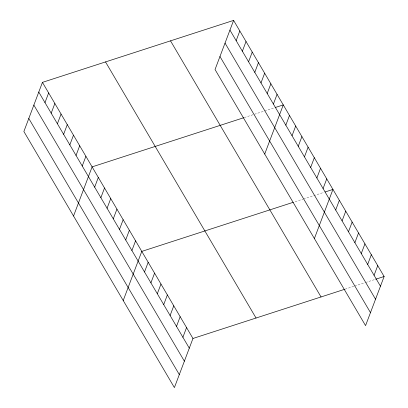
<?xml version="1.0" encoding="UTF-8"?>
<svg xmlns="http://www.w3.org/2000/svg" width="408" height="408" viewBox="0 0 408 408"><rect width="100%" height="100%" fill="white"/><g stroke="black" fill="none" stroke-linecap="round" stroke-linejoin="round"><path stroke-width="0.31" stroke-dasharray="2.04 1.53" d="M244.224 117.575L264.053 111.144M264.654 110.951L274.87 107.641M295.101 201.7L302.909 199.165M303.511 198.971L323.937 192.346M345.076 289.16L354.088 286.243M354.685 286.044L364.9 282.734M365.502 282.54L375.115 279.424"/><path stroke-width="0.61" d="M42.437 82.37L23.873 131.498L174.394 387.6L192.959 338.472L42.437 82.37L233.606 20.4L384.127 276.502L365.563 325.63L215.041 69.528L233.606 20.4M44.982 102.627L48.644 92.932M51.194 113.189L54.856 103.499M57.401 123.752L61.062 114.062M63.612 134.319L67.274 124.629M69.819 144.881L73.481 135.191M76.031 155.448L79.693 145.753M82.237 166.01L85.899 156.32M73.542 216.011L92.106 166.882L243.627 117.769M94.656 187.139L98.318 177.449M100.863 197.701L104.524 188.011M107.075 208.269L110.736 198.574M113.281 218.831L116.943 209.141M119.493 229.398L123.155 219.703M125.7 239.96L129.362 230.27M131.906 250.522L135.573 240.832M123.216 300.528L141.78 251.399L293.296 202.281M144.514 271.973L148.175 262.283M236.156 40.657L239.817 30.962M150.914 282.856L154.576 273.166M242.362 51.219L246.024 41.529M157.309 293.74L160.971 284.05M248.574 61.781L252.236 52.091M163.705 304.628L167.367 294.933M254.781 72.349L258.442 62.659M170.105 315.512L173.767 305.816M260.993 82.911L264.654 73.221M176.501 326.395L180.163 316.705M267.199 93.478L270.861 83.783M182.896 337.278L186.558 327.588M273.406 104.04L277.068 94.35M264.715 154.04L283.28 104.912L275.466 107.447M285.824 125.169L289.486 115.479M292.036 135.731L295.698 126.041M298.243 146.299L301.905 136.609M304.455 156.861L308.116 147.171M310.661 167.428L314.323 157.733M316.873 177.99L320.535 168.3M323.08 188.552L326.742 178.862M314.384 238.558L332.948 189.429L325.14 191.959M335.687 210.003L339.349 200.313M342.082 220.886L345.744 211.196M348.478 231.769L352.14 222.079M354.878 242.658L358.54 232.963M361.274 253.541L364.936 243.851M367.669 264.425L371.331 254.735M374.07 275.308L377.731 265.618M192.959 338.472L344.474 289.359M375.717 279.23L384.127 276.502M229.944 30.09L380.465 286.192M225.027 43.105L375.549 299.207M219.963 56.513L370.479 312.615M170.519 40.851L321.04 296.953M105.524 61.919L256.046 318.021M38.775 92.06L189.297 348.162M33.859 105.075L184.375 361.177M28.79 118.483L179.311 374.585"/></g></svg>
